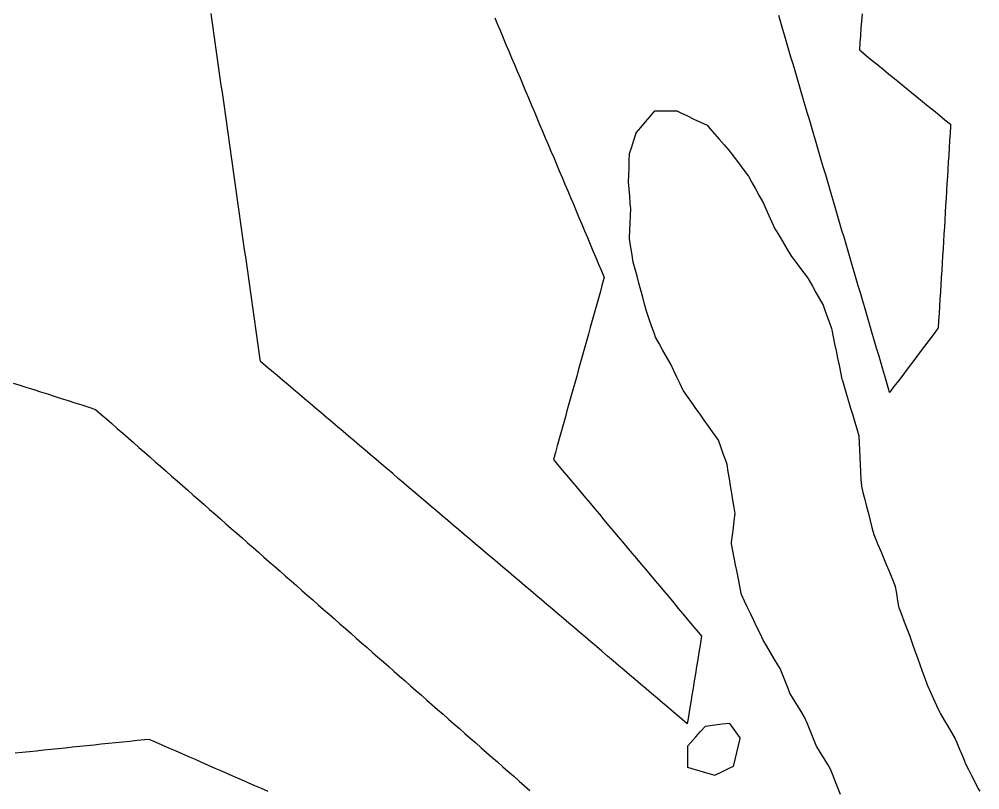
# Model space of a CAD drawing. Header units: millimetres. Extents: x 230 to 3347, y 514 to 5196.
# Drawn here: x 525.6 to 658.5, y 2356.7 to 2463.3 of the extents above; entities that cross this region are included whole.
import ezdxf

# ---------------------------------------------------------------- set-up
doc = ezdxf.new("R2010")
doc.units = ezdxf.units.MM
for name, color, linetype in [('ALL_HOLES', 1, 'Continuous'), ('ALL_ISLANDS', 7, 'Continuous'), ('OUTLINE_ISLAND_01', 7, 'Continuous'), ('OUTLINE_ISLAND_01_HOLE_109', 1, 'Continuous'), ('OUTLINE_ISLAND_01_HOLE_116', 1, 'Continuous')]:
    doc.layers.add(name, color=color, linetype=linetype)

msp = doc.modelspace()

# ---------------------------------------------------------------- linework, layer by layer
at = {"layer": 'ALL_HOLES'}
msp.add_lwpolyline([(639.2336, 2356.0459), (638.959, 2356.751), (638.5961, 2357.6829), (638.2332, 2358.6147), (637.8703, 2359.5465), (637.4873, 2360.1802), (636.9701, 2361.0361), (636.4529, 2361.892), (635.9357, 2362.7478), (635.8076, 2363.0589), (635.4267, 2363.9835), (635.0458, 2364.9082), (634.6649, 2365.8328), (634.2841, 2366.7574), (633.8092, 2367.5306), (633.2859, 2368.3827), (632.7625, 2369.2348), (632.2392, 2370.0869), (631.9922, 2370.707), (631.6222, 2371.636), (631.2522, 2372.5651), (630.8822, 2373.4941), (630.5925, 2373.9798), (630.0803, 2374.8387), (629.5681, 2375.6975), (629.0559, 2376.5564), (628.5437, 2377.4153), (628.1185, 2378.3077), (627.6885, 2379.2105), (627.2584, 2380.1133), (626.8284, 2381.0161), (626.3983, 2381.9189), (625.9682, 2382.8217), (625.5382, 2383.7245), (625.5066, 2383.885), (625.3137, 2384.8662), (625.1208, 2385.8474), (624.9279, 2386.8286), (624.735, 2387.8099), (624.5421, 2388.7911), (624.3491, 2389.7723), (624.1562, 2390.7535), (624.1806, 2390.9562), (624.3001, 2391.949), (624.4195, 2392.9418), (624.539, 2393.9347), (624.6584, 2394.9275), (624.5207, 2395.7813), (624.3614, 2396.7685), (624.2022, 2397.7557), (624.0429, 2398.743), (623.8837, 2399.7302), (623.7244, 2400.7174), (623.5652, 2401.7047), (623.3687, 2402.2535), (623.0317, 2403.195), (622.6946, 2404.1365), (622.3576, 2405.078), (622.1266, 2405.4034), (621.5477, 2406.2189), (620.9688, 2407.0343), (620.39, 2407.8497), (619.8111, 2408.6651), (619.2323, 2409.4806), (618.6534, 2410.296), (618.0746, 2411.1114), (617.4957, 2411.9268), (617.4724, 2411.9754), (617.0404, 2412.8773), (616.6084, 2413.7791), (616.1763, 2414.681), (615.7443, 2415.5828), (615.6045, 2415.8337), (615.1178, 2416.7072), (614.6311, 2417.5808), (614.1443, 2418.4543), (613.6576, 2419.3279), (613.4849, 2419.8111), (613.1483, 2420.7528), (612.8118, 2421.6945), (612.4752, 2422.6361), (612.3929, 2422.941), (612.1324, 2423.9064), (611.8718, 2424.8719), (611.6112, 2425.8373), (611.3506, 2426.8028), (611.0901, 2427.7682), (610.8295, 2428.7337), (610.5689, 2429.6991), (610.5142, 2430.036), (610.3541, 2431.0231), (610.1939, 2432.0102), (610.0337, 2432.9973), (610.0392, 2433.1207), (610.0837, 2434.1197), (610.1282, 2435.1187), (610.1726, 2436.1177), (610.2171, 2437.1167), (610.1554, 2437.8407), (610.0705, 2438.8371), (609.9857, 2439.8335), (609.9008, 2440.8299), (609.9378, 2441.7417), (609.9784, 2442.7409), (610.019, 2443.74), (610.0596, 2444.7392), (610.3478, 2445.6537), (610.6484, 2446.6074), (610.9489, 2447.5612), (610.9756, 2447.5925), (611.6242, 2448.3537), (612.2727, 2449.1149), (612.9213, 2449.8761), (613.5698, 2450.6372), (613.5886, 2450.6593), (614.5886, 2450.6593), (615.5886, 2450.6593), (616.5886, 2450.6593), (617.1664, 2450.3826), (618.0683, 2449.9506), (618.9701, 2449.5185), (619.872, 2449.0865), (620.7739, 2448.6545), (621.1602, 2448.2139), (621.8195, 2447.462), (622.4787, 2446.7101), (623.138, 2445.9582), (623.7973, 2445.2063), (624.0581, 2444.8598), (624.6595, 2444.0609), (625.2609, 2443.2619), (625.8623, 2442.463), (626.4638, 2441.6641), (626.4957, 2441.6075), (626.9868, 2440.7364), (627.478, 2439.8653), (627.9691, 2438.9943), (628.4603, 2438.1232), (628.5254, 2437.9791), (628.9372, 2437.0678), (629.3489, 2436.1565), (629.7607, 2435.2452), (630.1724, 2434.3339), (630.4205, 2433.92), (630.9346, 2433.0622), (631.4487, 2432.2045), (631.9628, 2431.3467), (632.4768, 2430.489), (632.9713, 2429.8341), (633.5739, 2429.0361), (634.1765, 2428.238), (634.7791, 2427.44), (634.8805, 2427.2587), (635.3684, 2426.3858), (635.8563, 2425.5129), (636.3443, 2424.64), (636.8322, 2423.7672), (636.9823, 2423.351), (637.3216, 2422.4103), (637.6609, 2421.4696), (638.0002, 2420.5289), (638.0358, 2420.3573), (638.2388, 2419.3781), (638.4418, 2418.3989), (638.6448, 2417.4198), (638.8478, 2416.4406), (639.0509, 2415.4614), (639.2539, 2414.4822), (639.4569, 2413.5031), (639.508, 2413.3323), (639.7945, 2412.3743), (640.081, 2411.4162), (640.3675, 2410.4581), (640.6541, 2409.5), (640.9406, 2408.542), (641.2271, 2407.5839), (641.5136, 2406.6258), (641.8002, 2405.6678), (641.8474, 2404.6939), (641.8958, 2403.6951), (641.9442, 2402.6963), (641.9926, 2401.6974), (642.041, 2400.6986), (642.0894, 2399.6998), (642.1378, 2398.701), (642.3601, 2397.8413), (642.6105, 2396.8731), (642.8608, 2395.905), (643.1111, 2394.9368), (643.3615, 2393.9687), (643.6118, 2393.0005), (643.8622, 2392.0324), (644.0492, 2391.5842), (644.4344, 2390.6613), (644.8196, 2389.7385), (645.2047, 2388.8156), (645.5899, 2387.8928), (645.9751, 2386.9699), (646.3602, 2386.0471), (646.7454, 2385.1242), (646.8003, 2384.8277), (646.9825, 2383.8444), (647.1646, 2382.8611), (647.3468, 2381.8779), (647.3676, 2381.8228), (647.7212, 2380.8874), (648.0748, 2379.952), (648.4284, 2379.0166), (648.782, 2378.0812), (648.8828, 2377.8003), (649.2206, 2376.8591), (649.5584, 2375.9178), (649.8963, 2374.9766), (650.2341, 2374.0354), (650.5719, 2373.0942), (650.9097, 2372.153), (651.2475, 2371.2118), (651.2913, 2371.1153), (651.7044, 2370.2046), (652.1175, 2369.2939), (652.5306, 2368.3832), (652.9437, 2367.4725), (653.1014, 2367.207), (653.6121, 2366.3472), (654.1228, 2365.4874), (654.6335, 2364.6277), (655.1442, 2363.7679), (655.3222, 2363.3285), (655.6977, 2362.4017), (656.0732, 2361.4749), (656.4487, 2360.548), (656.5297, 2360.3869), (656.9789, 2359.4935), (657.4281, 2358.6001), (657.8773, 2357.7066), (658.3266, 2356.8132), (658.5332, 2356.492)], dxfattribs=at)
msp.add_lwpolyline([(618.1238, 2359.7884), (618.1238, 2360.7884), (618.1238, 2361.7884), (618.1238, 2362.7884), (618.5492, 2363.2673), (619.2133, 2364.015), (619.8774, 2364.7627), (620.5414, 2365.5103), (620.8793, 2365.5542), (621.871, 2365.6829), (622.8626, 2365.8117), (623.8543, 2365.9404), (624.1518, 2365.5241), (624.7333, 2364.7106), (625.3148, 2363.897), (625.2965, 2363.8201), (625.0654, 2362.8472), (624.8342, 2361.8743), (624.6031, 2360.9014), (624.3719, 2359.9285), (623.6023, 2359.5538), (622.7032, 2359.116), (621.8041, 2358.6783), (621.725, 2358.7021), (620.7676, 2358.9909), (619.8102, 2359.2797), (618.8528, 2359.5685)], close=True, dxfattribs=at)
at = {"layer": 'ALL_ISLANDS'}
for points in [[(591.392, 2463.5219), (591.7804, 2462.6005), (592.1689, 2461.679), (592.5574, 2460.7575), (592.9458, 2459.8361), (593.3343, 2458.9146), (593.7228, 2457.9932), (594.1113, 2457.0717), (594.4997, 2456.1502), (594.8882, 2455.2288), (595.2767, 2454.3073), (595.6651, 2453.3859), (596.0536, 2452.4644), (596.4421, 2451.5429), (596.8305, 2450.6215), (597.219, 2449.7), (597.6075, 2448.7785), (597.9959, 2447.8571), (598.3844, 2446.9356), (598.7729, 2446.0142), (599.1614, 2445.0927), (599.5498, 2444.1712), (599.9383, 2443.2498), (600.3268, 2442.3283), (600.7152, 2441.4069), (601.1037, 2440.4854), (601.4922, 2439.5639), (601.8806, 2438.6425), (602.2691, 2437.721), (602.6576, 2436.7995), (603.046, 2435.8781), (603.4345, 2434.9566), (603.823, 2434.0352), (604.2115, 2433.1137), (604.5999, 2432.1922), (604.9884, 2431.2708), (605.3769, 2430.3493), (605.7653, 2429.4279), (606.1538, 2428.5064), (606.5423, 2427.5849), (606.5002, 2427.4342), (606.2313, 2426.471), (605.9624, 2425.5078), (605.6935, 2424.5446), (605.4246, 2423.5815), (605.1558, 2422.6183), (604.8869, 2421.6551), (604.618, 2420.6919), (604.3491, 2419.7288), (604.0802, 2418.7656), (603.8114, 2417.8024), (603.5425, 2416.8393), (603.2736, 2415.8761), (603.0047, 2414.9129), (602.7358, 2413.9497), (602.4669, 2412.9866), (602.1981, 2412.0234), (601.9292, 2411.0602), (601.6603, 2410.097), (601.3914, 2409.1339), (601.1225, 2408.1707), (600.8536, 2407.2075), (600.5848, 2406.2443), (600.3159, 2405.2812), (600.047, 2404.318), (599.7781, 2403.3548), (599.5092, 2402.3917), (600.0807, 2401.7111), (600.7238, 2400.9454), (601.3669, 2400.1796), (602.01, 2399.4138), (602.6531, 2398.648), (603.2961, 2397.8822), (603.9392, 2397.1164), (604.5823, 2396.3506), (605.2254, 2395.5848), (605.8685, 2394.819), (606.5116, 2394.0532), (607.1547, 2393.2874), (607.7978, 2392.5216), (608.4408, 2391.7558), (609.0839, 2390.99), (609.727, 2390.2243), (610.3701, 2389.4585), (611.0132, 2388.6927), (611.6563, 2387.9269), (612.2994, 2387.1611), (612.9425, 2386.3953), (613.5855, 2385.6295), (614.2286, 2384.8637), (614.8717, 2384.0979), (615.5148, 2383.3321), (616.1579, 2382.5663), (616.801, 2381.8005), (617.4441, 2381.0347), (618.0872, 2380.2689), (618.7302, 2379.5032), (619.3733, 2378.7374), (620.0164, 2377.9716), (619.9703, 2377.6889), (619.8095, 2376.702), (619.6486, 2375.715), (619.4877, 2374.728), (619.3268, 2373.741), (619.1659, 2372.7541), (619.005, 2371.7671), (618.8441, 2370.7801), (618.6832, 2369.7932), (618.5223, 2368.8062), (618.3614, 2367.8192), (618.2005, 2366.8322), (618.0396, 2365.8453), (617.6742, 2366.1553), (616.9117, 2366.8023), (616.1492, 2367.4493), (615.3867, 2368.0963), (614.6242, 2368.7432), (613.8617, 2369.3902), (613.0992, 2370.0372), (612.3367, 2370.6842), (611.5742, 2371.3311), (610.8116, 2371.9781), (610.0491, 2372.6251), (609.2866, 2373.2721), (608.5241, 2373.9191), (607.7616, 2374.566), (606.9991, 2375.213), (606.2366, 2375.86), (605.4741, 2376.507), (604.7116, 2377.154), (603.9491, 2377.8009), (603.1866, 2378.4479), (602.4241, 2379.0949), (601.6616, 2379.7419), (600.899, 2380.3889), (600.1365, 2381.0358), (599.374, 2381.6828), (598.6115, 2382.3298), (597.849, 2382.9768), (597.0865, 2383.6238), (596.324, 2384.2707), (595.5615, 2384.9177), (594.799, 2385.5647), (594.0365, 2386.2117), (593.274, 2386.8587), (592.5115, 2387.5056), (591.749, 2388.1526), (590.9865, 2388.7996), (590.2239, 2389.4466), (589.4614, 2390.0936), (588.6989, 2390.7405), (587.9364, 2391.3875), (587.1739, 2392.0345), (586.4114, 2392.6815), (585.6489, 2393.3285), (584.8864, 2393.9754), (584.1239, 2394.6224), (583.3614, 2395.2694), (582.5989, 2395.9164), (581.8364, 2396.5634), (581.0739, 2397.2103), (580.3114, 2397.8573), (579.5488, 2398.5043), (578.7863, 2399.1513), (578.0238, 2399.7983), (577.2613, 2400.4452), (576.4988, 2401.0922), (575.7363, 2401.7392), (574.9738, 2402.3862), (574.2113, 2403.0332), (573.4488, 2403.6801), (572.6863, 2404.3271), (571.9238, 2404.9741), (571.1613, 2405.6211), (570.3988, 2406.2681), (569.6363, 2406.915), (568.8737, 2407.562), (568.1112, 2408.209), (567.3487, 2408.856), (566.5862, 2409.503), (565.8237, 2410.1499), (565.0612, 2410.7969), (564.2987, 2411.4439), (563.5362, 2412.0909), (562.7737, 2412.7379), (562.0112, 2413.3848), (561.2487, 2414.0318), (560.4862, 2414.6788), (559.7237, 2415.3258), (558.9612, 2415.9727), (558.8757, 2416.5757), (558.7353, 2417.5658), (558.595, 2418.5559), (558.4546, 2419.546), (558.3143, 2420.5361), (558.1739, 2421.5262), (558.0335, 2422.5163), (557.8932, 2423.5064), (557.7528, 2424.4965), (557.6125, 2425.4866), (557.4721, 2426.4767), (557.3318, 2427.4668), (557.1914, 2428.4569), (557.0511, 2429.447), (556.9107, 2430.4371), (556.7703, 2431.4272), (556.63, 2432.4173), (556.4896, 2433.4074), (556.3493, 2434.3975), (556.2089, 2435.3876), (556.0686, 2436.3777), (555.9282, 2437.3678), (555.7879, 2438.3579), (555.6475, 2439.348), (555.5071, 2440.3381), (555.3668, 2441.3282), (555.2264, 2442.3183), (555.0861, 2443.3084), (554.9457, 2444.2985), (554.8054, 2445.2886), (554.665, 2446.2787), (554.5247, 2447.2688), (554.3843, 2448.2589), (554.2439, 2449.249), (554.1036, 2450.2391), (553.9632, 2451.2292), (553.8229, 2452.2193), (553.6825, 2453.2094), (553.5422, 2454.1995), (553.4018, 2455.1896), (553.2615, 2456.1797), (553.1211, 2457.1698), (552.9807, 2458.1599), (552.8404, 2459.15), (552.7, 2460.1401), (552.5597, 2461.1302), (552.4193, 2462.1203), (552.279, 2463.1104), (552.1386, 2464.1005)], [(642.2309, 2464.0727), (642.1566, 2463.0755), (642.0824, 2462.0783), (642.0081, 2461.081), (641.9338, 2460.0838), (641.8595, 2459.0866), (642.0899, 2458.8987), (642.8649, 2458.2667), (643.6398, 2457.6347), (644.4148, 2457.0027), (645.1898, 2456.3707), (645.9647, 2455.7387), (646.7397, 2455.1067), (647.5147, 2454.4747), (648.2897, 2453.8427), (649.0646, 2453.2107), (649.8396, 2452.5787), (650.6146, 2451.9467), (651.3895, 2451.3147), (652.1645, 2450.6827), (652.9395, 2450.0507), (653.7144, 2449.4187), (654.4894, 2448.7867), (654.4747, 2448.5451), (654.4141, 2447.547), (654.3534, 2446.5488), (654.2928, 2445.5507), (654.2321, 2444.5525), (654.1715, 2443.5543), (654.1108, 2442.5562), (654.0502, 2441.558), (653.9895, 2440.5599), (653.9289, 2439.5617), (653.8682, 2438.5635), (653.8076, 2437.5654), (653.7469, 2436.5672), (653.6863, 2435.5691), (653.6256, 2434.5709), (653.565, 2433.5727), (653.5043, 2432.5746), (653.4437, 2431.5764), (653.383, 2430.5783), (653.3224, 2429.5801), (653.2617, 2428.5819), (653.2011, 2427.5838), (653.1404, 2426.5856), (653.0798, 2425.5875), (653.0191, 2424.5893), (652.9585, 2423.5912), (652.8979, 2422.593), (652.8372, 2421.5948), (652.7766, 2420.5967), (652.6832, 2420.4731), (652.0806, 2419.6751), (651.478, 2418.877), (650.8753, 2418.079), (650.2727, 2417.281), (649.6701, 2416.483), (649.0675, 2415.6849), (648.4648, 2414.8869), (647.8622, 2414.0889), (647.2596, 2413.2909), (646.657, 2412.4928), (646.0543, 2411.6948), (645.9518, 2412.0433), (645.6694, 2413.0026), (645.3871, 2413.9619), (645.1047, 2414.9212), (644.8223, 2415.8805), (644.54, 2416.8398), (644.2576, 2417.7991), (643.9753, 2418.7585), (643.6929, 2419.7178), (643.4105, 2420.6771), (643.1282, 2421.6364), (642.8458, 2422.5957), (642.5635, 2423.555), (642.2811, 2424.5143), (641.9988, 2425.4736), (641.7164, 2426.4329), (641.434, 2427.3922), (641.1517, 2428.3515), (640.8693, 2429.3109), (640.587, 2430.2702), (640.3046, 2431.2295), (640.0222, 2432.1888), (639.7399, 2433.1481), (639.4575, 2434.1074), (639.1752, 2435.0667), (638.8928, 2436.026), (638.6105, 2436.9853), (638.3281, 2437.9446), (638.0457, 2438.9039), (637.7634, 2439.8632), (637.481, 2440.8226), (637.1987, 2441.7819), (636.9163, 2442.7412), (636.6339, 2443.7005), (636.3516, 2444.6598), (636.0692, 2445.6191), (635.7869, 2446.5784), (635.5045, 2447.5377), (635.2222, 2448.497), (634.9398, 2449.4563), (634.6574, 2450.4156), (634.3751, 2451.375), (634.0927, 2452.3343), (633.8104, 2453.2936), (633.528, 2454.2529), (633.2456, 2455.2122), (632.9633, 2456.1715), (632.6809, 2457.1308), (632.3986, 2458.0901), (632.1162, 2459.0494), (631.8338, 2460.0087), (631.5515, 2460.968), (631.2691, 2461.9274), (630.9868, 2462.8867), (630.7044, 2463.846)], [(524.7083, 2412.9897), (525.661, 2412.6859), (526.6137, 2412.382), (527.5665, 2412.0782), (528.5192, 2411.7743), (529.4719, 2411.4705), (530.4246, 2411.1666), (531.3773, 2410.8628), (532.3301, 2410.5589), (533.2828, 2410.2551), (534.2355, 2409.9512), (535.1882, 2409.6474), (536.1409, 2409.3435), (536.8814, 2408.6939), (537.6331, 2408.0344), (538.3848, 2407.3749), (539.1365, 2406.7154), (539.8882, 2406.0559), (540.6399, 2405.3964), (541.3916, 2404.7369), (542.1433, 2404.0774), (542.895, 2403.4179), (543.6468, 2402.7584), (544.3985, 2402.0989), (545.1502, 2401.4394), (545.9019, 2400.7799), (546.6536, 2400.1204), (547.4053, 2399.461), (548.157, 2398.8015), (548.9087, 2398.142), (549.6604, 2397.4825), (550.4121, 2396.823), (551.1638, 2396.1635), (551.9155, 2395.504), (552.6672, 2394.8445), (553.4189, 2394.185), (554.1706, 2393.5255), (554.9224, 2392.866), (555.6741, 2392.2065), (556.4258, 2391.547), (557.1775, 2390.8875), (557.9292, 2390.228), (558.6809, 2389.5685), (559.4326, 2388.909), (560.1843, 2388.2495), (560.936, 2387.59), (561.6877, 2386.9305), (562.4394, 2386.271), (563.1911, 2385.6115), (563.9428, 2384.952), (564.6945, 2384.2925), (565.4462, 2383.633), (566.198, 2382.9735), (566.9497, 2382.314), (567.7014, 2381.6545), (568.4531, 2380.995), (569.2048, 2380.3355), (569.9565, 2379.676), (570.7082, 2379.0165), (571.4599, 2378.357), (572.2116, 2377.6975), (572.9633, 2377.038), (573.715, 2376.3785), (574.4667, 2375.719), (575.2184, 2375.0595), (575.9701, 2374.4), (576.7219, 2373.7406), (577.4736, 2373.0811), (578.2253, 2372.4216), (578.977, 2371.7621), (579.7287, 2371.1026), (580.4804, 2370.4431), (581.2321, 2369.7836), (581.9838, 2369.1241), (582.7355, 2368.4646), (583.4872, 2367.8051), (584.2389, 2367.1456), (584.9906, 2366.4861), (585.7423, 2365.8266), (586.494, 2365.1671), (587.2457, 2364.5076), (587.9975, 2363.8481), (588.7492, 2363.1886), (589.5009, 2362.5291), (590.2526, 2361.8696), (591.0043, 2361.2101), (591.756, 2360.5506), (592.5077, 2359.8911), (593.2594, 2359.2316), (594.0111, 2358.5721), (594.7628, 2357.9126), (595.5145, 2357.2531), (596.2662, 2356.5936)], [(560.0191, 2356.4563), (559.1031, 2356.8576), (558.1871, 2357.2588), (557.2711, 2357.66), (556.3552, 2358.0613), (555.4392, 2358.4625), (554.5232, 2358.8638), (553.6073, 2359.265), (552.6913, 2359.6663), (551.7753, 2360.0675), (550.8593, 2360.4687), (549.9434, 2360.87), (549.0274, 2361.2712), (548.1114, 2361.6725), (547.1955, 2362.0737), (546.2795, 2362.4749), (545.3635, 2362.8762), (544.4475, 2363.2774), (543.5316, 2363.6787), (542.8862, 2363.6118), (541.8915, 2363.5088), (540.8969, 2363.4057), (539.9022, 2363.3027), (538.9075, 2363.1996), (537.9128, 2363.0966), (536.9182, 2362.9935), (535.9235, 2362.8905), (534.9288, 2362.7875), (533.9341, 2362.6844), (532.9394, 2362.5814), (531.9448, 2362.4783), (530.9501, 2362.3753), (529.9554, 2362.2722), (528.9607, 2362.1692), (527.9661, 2362.0661), (526.9714, 2361.9631), (525.9767, 2361.8601), (524.982, 2361.757)]]:
    msp.add_lwpolyline(points, dxfattribs=at)
at = {"layer": 'OUTLINE_ISLAND_01'}
for points in [[(591.392, 2463.5219), (591.7804, 2462.6005), (592.1689, 2461.679), (592.5574, 2460.7575), (592.9458, 2459.8361), (593.3343, 2458.9146), (593.7228, 2457.9932), (594.1113, 2457.0717), (594.4997, 2456.1502), (594.8882, 2455.2288), (595.2767, 2454.3073), (595.6651, 2453.3859), (596.0536, 2452.4644), (596.4421, 2451.5429), (596.8305, 2450.6215), (597.219, 2449.7), (597.6075, 2448.7785), (597.9959, 2447.8571), (598.3844, 2446.9356), (598.7729, 2446.0142), (599.1614, 2445.0927), (599.5498, 2444.1712), (599.9383, 2443.2498), (600.3268, 2442.3283), (600.7152, 2441.4069), (601.1037, 2440.4854), (601.4922, 2439.5639), (601.8806, 2438.6425), (602.2691, 2437.721), (602.6576, 2436.7995), (603.046, 2435.8781), (603.4345, 2434.9566), (603.823, 2434.0352), (604.2115, 2433.1137), (604.5999, 2432.1922), (604.9884, 2431.2708), (605.3769, 2430.3493), (605.7653, 2429.4279), (606.1538, 2428.5064), (606.5423, 2427.5849), (606.5002, 2427.4342), (606.2313, 2426.471), (605.9624, 2425.5078), (605.6935, 2424.5446), (605.4246, 2423.5815), (605.1558, 2422.6183), (604.8869, 2421.6551), (604.618, 2420.6919), (604.3491, 2419.7288), (604.0802, 2418.7656), (603.8114, 2417.8024), (603.5425, 2416.8393), (603.2736, 2415.8761), (603.0047, 2414.9129), (602.7358, 2413.9497), (602.4669, 2412.9866), (602.1981, 2412.0234), (601.9292, 2411.0602), (601.6603, 2410.097), (601.3914, 2409.1339), (601.1225, 2408.1707), (600.8536, 2407.2075), (600.5848, 2406.2443), (600.3159, 2405.2812), (600.047, 2404.318), (599.7781, 2403.3548), (599.5092, 2402.3917), (600.0807, 2401.7111), (600.7238, 2400.9454), (601.3669, 2400.1796), (602.01, 2399.4138), (602.6531, 2398.648), (603.2961, 2397.8822), (603.9392, 2397.1164), (604.5823, 2396.3506), (605.2254, 2395.5848), (605.8685, 2394.819), (606.5116, 2394.0532), (607.1547, 2393.2874), (607.7978, 2392.5216), (608.4408, 2391.7558), (609.0839, 2390.99), (609.727, 2390.2243), (610.3701, 2389.4585), (611.0132, 2388.6927), (611.6563, 2387.9269), (612.2994, 2387.1611), (612.9425, 2386.3953), (613.5855, 2385.6295), (614.2286, 2384.8637), (614.8717, 2384.0979), (615.5148, 2383.3321), (616.1579, 2382.5663), (616.801, 2381.8005), (617.4441, 2381.0347), (618.0872, 2380.2689), (618.7302, 2379.5032), (619.3733, 2378.7374), (620.0164, 2377.9716), (619.9703, 2377.6889), (619.8095, 2376.702), (619.6486, 2375.715), (619.4877, 2374.728), (619.3268, 2373.741), (619.1659, 2372.7541), (619.005, 2371.7671), (618.8441, 2370.7801), (618.6832, 2369.7932), (618.5223, 2368.8062), (618.3614, 2367.8192), (618.2005, 2366.8322), (618.0396, 2365.8453), (617.6742, 2366.1553), (616.9117, 2366.8023), (616.1492, 2367.4493), (615.3867, 2368.0963), (614.6242, 2368.7432), (613.8617, 2369.3902), (613.0992, 2370.0372), (612.3367, 2370.6842), (611.5742, 2371.3311), (610.8116, 2371.9781), (610.0491, 2372.6251), (609.2866, 2373.2721), (608.5241, 2373.9191), (607.7616, 2374.566), (606.9991, 2375.213), (606.2366, 2375.86), (605.4741, 2376.507), (604.7116, 2377.154), (603.9491, 2377.8009), (603.1866, 2378.4479), (602.4241, 2379.0949), (601.6616, 2379.7419), (600.899, 2380.3889), (600.1365, 2381.0358), (599.374, 2381.6828), (598.6115, 2382.3298), (597.849, 2382.9768), (597.0865, 2383.6238), (596.324, 2384.2707), (595.5615, 2384.9177), (594.799, 2385.5647), (594.0365, 2386.2117), (593.274, 2386.8587), (592.5115, 2387.5056), (591.749, 2388.1526), (590.9865, 2388.7996), (590.2239, 2389.4466), (589.4614, 2390.0936), (588.6989, 2390.7405), (587.9364, 2391.3875), (587.1739, 2392.0345), (586.4114, 2392.6815), (585.6489, 2393.3285), (584.8864, 2393.9754), (584.1239, 2394.6224), (583.3614, 2395.2694), (582.5989, 2395.9164), (581.8364, 2396.5634), (581.0739, 2397.2103), (580.3114, 2397.8573), (579.5488, 2398.5043), (578.7863, 2399.1513), (578.0238, 2399.7983), (577.2613, 2400.4452), (576.4988, 2401.0922), (575.7363, 2401.7392), (574.9738, 2402.3862), (574.2113, 2403.0332), (573.4488, 2403.6801), (572.6863, 2404.3271), (571.9238, 2404.9741), (571.1613, 2405.6211), (570.3988, 2406.2681), (569.6363, 2406.915), (568.8737, 2407.562), (568.1112, 2408.209), (567.3487, 2408.856), (566.5862, 2409.503), (565.8237, 2410.1499), (565.0612, 2410.7969), (564.2987, 2411.4439), (563.5362, 2412.0909), (562.7737, 2412.7379), (562.0112, 2413.3848), (561.2487, 2414.0318), (560.4862, 2414.6788), (559.7237, 2415.3258), (558.9612, 2415.9727), (558.8757, 2416.5757), (558.7353, 2417.5658), (558.595, 2418.5559), (558.4546, 2419.546), (558.3143, 2420.5361), (558.1739, 2421.5262), (558.0335, 2422.5163), (557.8932, 2423.5064), (557.7528, 2424.4965), (557.6125, 2425.4866), (557.4721, 2426.4767), (557.3318, 2427.4668), (557.1914, 2428.4569), (557.0511, 2429.447), (556.9107, 2430.4371), (556.7703, 2431.4272), (556.63, 2432.4173), (556.4896, 2433.4074), (556.3493, 2434.3975), (556.2089, 2435.3876), (556.0686, 2436.3777), (555.9282, 2437.3678), (555.7879, 2438.3579), (555.6475, 2439.348), (555.5071, 2440.3381), (555.3668, 2441.3282), (555.2264, 2442.3183), (555.0861, 2443.3084), (554.9457, 2444.2985), (554.8054, 2445.2886), (554.665, 2446.2787), (554.5247, 2447.2688), (554.3843, 2448.2589), (554.2439, 2449.249), (554.1036, 2450.2391), (553.9632, 2451.2292), (553.8229, 2452.2193), (553.6825, 2453.2094), (553.5422, 2454.1995), (553.4018, 2455.1896), (553.2615, 2456.1797), (553.1211, 2457.1698), (552.9807, 2458.1599), (552.8404, 2459.15), (552.7, 2460.1401), (552.5597, 2461.1302), (552.4193, 2462.1203), (552.279, 2463.1104), (552.1386, 2464.1005)], [(642.2309, 2464.0727), (642.1566, 2463.0755), (642.0824, 2462.0783), (642.0081, 2461.081), (641.9338, 2460.0838), (641.8595, 2459.0866), (642.0899, 2458.8987), (642.8649, 2458.2667), (643.6398, 2457.6347), (644.4148, 2457.0027), (645.1898, 2456.3707), (645.9647, 2455.7387), (646.7397, 2455.1067), (647.5147, 2454.4747), (648.2897, 2453.8427), (649.0646, 2453.2107), (649.8396, 2452.5787), (650.6146, 2451.9467), (651.3895, 2451.3147), (652.1645, 2450.6827), (652.9395, 2450.0507), (653.7144, 2449.4187), (654.4894, 2448.7867), (654.4747, 2448.5451), (654.4141, 2447.547), (654.3534, 2446.5488), (654.2928, 2445.5507), (654.2321, 2444.5525), (654.1715, 2443.5543), (654.1108, 2442.5562), (654.0502, 2441.558), (653.9895, 2440.5599), (653.9289, 2439.5617), (653.8682, 2438.5635), (653.8076, 2437.5654), (653.7469, 2436.5672), (653.6863, 2435.5691), (653.6256, 2434.5709), (653.565, 2433.5727), (653.5043, 2432.5746), (653.4437, 2431.5764), (653.383, 2430.5783), (653.3224, 2429.5801), (653.2617, 2428.5819), (653.2011, 2427.5838), (653.1404, 2426.5856), (653.0798, 2425.5875), (653.0191, 2424.5893), (652.9585, 2423.5912), (652.8979, 2422.593), (652.8372, 2421.5948), (652.7766, 2420.5967), (652.6832, 2420.4731), (652.0806, 2419.6751), (651.478, 2418.877), (650.8753, 2418.079), (650.2727, 2417.281), (649.6701, 2416.483), (649.0675, 2415.6849), (648.4648, 2414.8869), (647.8622, 2414.0889), (647.2596, 2413.2909), (646.657, 2412.4928), (646.0543, 2411.6948), (645.9518, 2412.0433), (645.6694, 2413.0026), (645.3871, 2413.9619), (645.1047, 2414.9212), (644.8223, 2415.8805), (644.54, 2416.8398), (644.2576, 2417.7991), (643.9753, 2418.7585), (643.6929, 2419.7178), (643.4105, 2420.6771), (643.1282, 2421.6364), (642.8458, 2422.5957), (642.5635, 2423.555), (642.2811, 2424.5143), (641.9988, 2425.4736), (641.7164, 2426.4329), (641.434, 2427.3922), (641.1517, 2428.3515), (640.8693, 2429.3109), (640.587, 2430.2702), (640.3046, 2431.2295), (640.0222, 2432.1888), (639.7399, 2433.1481), (639.4575, 2434.1074), (639.1752, 2435.0667), (638.8928, 2436.026), (638.6105, 2436.9853), (638.3281, 2437.9446), (638.0457, 2438.9039), (637.7634, 2439.8632), (637.481, 2440.8226), (637.1987, 2441.7819), (636.9163, 2442.7412), (636.6339, 2443.7005), (636.3516, 2444.6598), (636.0692, 2445.6191), (635.7869, 2446.5784), (635.5045, 2447.5377), (635.2222, 2448.497), (634.9398, 2449.4563), (634.6574, 2450.4156), (634.3751, 2451.375), (634.0927, 2452.3343), (633.8104, 2453.2936), (633.528, 2454.2529), (633.2456, 2455.2122), (632.9633, 2456.1715), (632.6809, 2457.1308), (632.3986, 2458.0901), (632.1162, 2459.0494), (631.8338, 2460.0087), (631.5515, 2460.968), (631.2691, 2461.9274), (630.9868, 2462.8867), (630.7044, 2463.846)], [(524.7083, 2412.9897), (525.661, 2412.6859), (526.6137, 2412.382), (527.5665, 2412.0782), (528.5192, 2411.7743), (529.4719, 2411.4705), (530.4246, 2411.1666), (531.3773, 2410.8628), (532.3301, 2410.5589), (533.2828, 2410.2551), (534.2355, 2409.9512), (535.1882, 2409.6474), (536.1409, 2409.3435), (536.8814, 2408.6939), (537.6331, 2408.0344), (538.3848, 2407.3749), (539.1365, 2406.7154), (539.8882, 2406.0559), (540.6399, 2405.3964), (541.3916, 2404.7369), (542.1433, 2404.0774), (542.895, 2403.4179), (543.6468, 2402.7584), (544.3985, 2402.0989), (545.1502, 2401.4394), (545.9019, 2400.7799), (546.6536, 2400.1204), (547.4053, 2399.461), (548.157, 2398.8015), (548.9087, 2398.142), (549.6604, 2397.4825), (550.4121, 2396.823), (551.1638, 2396.1635), (551.9155, 2395.504), (552.6672, 2394.8445), (553.4189, 2394.185), (554.1706, 2393.5255), (554.9224, 2392.866), (555.6741, 2392.2065), (556.4258, 2391.547), (557.1775, 2390.8875), (557.9292, 2390.228), (558.6809, 2389.5685), (559.4326, 2388.909), (560.1843, 2388.2495), (560.936, 2387.59), (561.6877, 2386.9305), (562.4394, 2386.271), (563.1911, 2385.6115), (563.9428, 2384.952), (564.6945, 2384.2925), (565.4462, 2383.633), (566.198, 2382.9735), (566.9497, 2382.314), (567.7014, 2381.6545), (568.4531, 2380.995), (569.2048, 2380.3355), (569.9565, 2379.676), (570.7082, 2379.0165), (571.4599, 2378.357), (572.2116, 2377.6975), (572.9633, 2377.038), (573.715, 2376.3785), (574.4667, 2375.719), (575.2184, 2375.0595), (575.9701, 2374.4), (576.7219, 2373.7406), (577.4736, 2373.0811), (578.2253, 2372.4216), (578.977, 2371.7621), (579.7287, 2371.1026), (580.4804, 2370.4431), (581.2321, 2369.7836), (581.9838, 2369.1241), (582.7355, 2368.4646), (583.4872, 2367.8051), (584.2389, 2367.1456), (584.9906, 2366.4861), (585.7423, 2365.8266), (586.494, 2365.1671), (587.2457, 2364.5076), (587.9975, 2363.8481), (588.7492, 2363.1886), (589.5009, 2362.5291), (590.2526, 2361.8696), (591.0043, 2361.2101), (591.756, 2360.5506), (592.5077, 2359.8911), (593.2594, 2359.2316), (594.0111, 2358.5721), (594.7628, 2357.9126), (595.5145, 2357.2531), (596.2662, 2356.5936)], [(560.0191, 2356.4563), (559.1031, 2356.8576), (558.1871, 2357.2588), (557.2711, 2357.66), (556.3552, 2358.0613), (555.4392, 2358.4625), (554.5232, 2358.8638), (553.6073, 2359.265), (552.6913, 2359.6663), (551.7753, 2360.0675), (550.8593, 2360.4687), (549.9434, 2360.87), (549.0274, 2361.2712), (548.1114, 2361.6725), (547.1955, 2362.0737), (546.2795, 2362.4749), (545.3635, 2362.8762), (544.4475, 2363.2774), (543.5316, 2363.6787), (542.8862, 2363.6118), (541.8915, 2363.5088), (540.8969, 2363.4057), (539.9022, 2363.3027), (538.9075, 2363.1996), (537.9128, 2363.0966), (536.9182, 2362.9935), (535.9235, 2362.8905), (534.9288, 2362.7875), (533.9341, 2362.6844), (532.9394, 2362.5814), (531.9448, 2362.4783), (530.9501, 2362.3753), (529.9554, 2362.2722), (528.9607, 2362.1692), (527.9661, 2362.0661), (526.9714, 2361.9631), (525.9767, 2361.8601), (524.982, 2361.757)]]:
    msp.add_lwpolyline(points, dxfattribs=at)
at = {"layer": 'OUTLINE_ISLAND_01_HOLE_109'}
msp.add_lwpolyline([(618.1238, 2359.7884), (618.1238, 2360.7884), (618.1238, 2361.7884), (618.1238, 2362.7884), (618.5492, 2363.2673), (619.2133, 2364.015), (619.8774, 2364.7627), (620.5414, 2365.5103), (620.8793, 2365.5542), (621.871, 2365.6829), (622.8626, 2365.8117), (623.8543, 2365.9404), (624.1518, 2365.5241), (624.7333, 2364.7106), (625.3148, 2363.897), (625.2965, 2363.8201), (625.0654, 2362.8472), (624.8342, 2361.8743), (624.6031, 2360.9014), (624.3719, 2359.9285), (623.6023, 2359.5538), (622.7032, 2359.116), (621.8041, 2358.6783), (621.725, 2358.7021), (620.7676, 2358.9909), (619.8102, 2359.2797), (618.8528, 2359.5685)], close=True, dxfattribs=at)
at = {"layer": 'OUTLINE_ISLAND_01_HOLE_116'}
msp.add_lwpolyline([(639.2336, 2356.0459), (638.959, 2356.751), (638.5961, 2357.6829), (638.2332, 2358.6147), (637.8703, 2359.5465), (637.4873, 2360.1802), (636.9701, 2361.0361), (636.4529, 2361.892), (635.9357, 2362.7478), (635.8076, 2363.0589), (635.4267, 2363.9835), (635.0458, 2364.9082), (634.6649, 2365.8328), (634.2841, 2366.7574), (633.8092, 2367.5306), (633.2859, 2368.3827), (632.7625, 2369.2348), (632.2392, 2370.0869), (631.9922, 2370.707), (631.6222, 2371.636), (631.2522, 2372.5651), (630.8822, 2373.4941), (630.5925, 2373.9798), (630.0803, 2374.8387), (629.5681, 2375.6975), (629.0559, 2376.5564), (628.5437, 2377.4153), (628.1185, 2378.3077), (627.6885, 2379.2105), (627.2584, 2380.1133), (626.8284, 2381.0161), (626.3983, 2381.9189), (625.9682, 2382.8217), (625.5382, 2383.7245), (625.5066, 2383.885), (625.3137, 2384.8662), (625.1208, 2385.8474), (624.9279, 2386.8286), (624.735, 2387.8099), (624.5421, 2388.7911), (624.3491, 2389.7723), (624.1562, 2390.7535), (624.1806, 2390.9562), (624.3001, 2391.949), (624.4195, 2392.9418), (624.539, 2393.9347), (624.6584, 2394.9275), (624.5207, 2395.7813), (624.3614, 2396.7685), (624.2022, 2397.7557), (624.0429, 2398.743), (623.8837, 2399.7302), (623.7244, 2400.7174), (623.5652, 2401.7047), (623.3687, 2402.2535), (623.0317, 2403.195), (622.6946, 2404.1365), (622.3576, 2405.078), (622.1266, 2405.4034), (621.5477, 2406.2189), (620.9688, 2407.0343), (620.39, 2407.8497), (619.8111, 2408.6651), (619.2323, 2409.4806), (618.6534, 2410.296), (618.0746, 2411.1114), (617.4957, 2411.9268), (617.4724, 2411.9754), (617.0404, 2412.8773), (616.6084, 2413.7791), (616.1763, 2414.681), (615.7443, 2415.5828), (615.6045, 2415.8337), (615.1178, 2416.7072), (614.6311, 2417.5808), (614.1443, 2418.4543), (613.6576, 2419.3279), (613.4849, 2419.8111), (613.1483, 2420.7528), (612.8118, 2421.6945), (612.4752, 2422.6361), (612.3929, 2422.941), (612.1324, 2423.9064), (611.8718, 2424.8719), (611.6112, 2425.8373), (611.3506, 2426.8028), (611.0901, 2427.7682), (610.8295, 2428.7337), (610.5689, 2429.6991), (610.5142, 2430.036), (610.3541, 2431.0231), (610.1939, 2432.0102), (610.0337, 2432.9973), (610.0392, 2433.1207), (610.0837, 2434.1197), (610.1282, 2435.1187), (610.1726, 2436.1177), (610.2171, 2437.1167), (610.1554, 2437.8407), (610.0705, 2438.8371), (609.9857, 2439.8335), (609.9008, 2440.8299), (609.9378, 2441.7417), (609.9784, 2442.7409), (610.019, 2443.74), (610.0596, 2444.7392), (610.3478, 2445.6537), (610.6484, 2446.6074), (610.9489, 2447.5612), (610.9756, 2447.5925), (611.6242, 2448.3537), (612.2727, 2449.1149), (612.9213, 2449.8761), (613.5698, 2450.6372), (613.5886, 2450.6593), (614.5886, 2450.6593), (615.5886, 2450.6593), (616.5886, 2450.6593), (617.1664, 2450.3826), (618.0683, 2449.9506), (618.9701, 2449.5185), (619.872, 2449.0865), (620.7739, 2448.6545), (621.1602, 2448.2139), (621.8195, 2447.462), (622.4787, 2446.7101), (623.138, 2445.9582), (623.7973, 2445.2063), (624.0581, 2444.8598), (624.6595, 2444.0609), (625.2609, 2443.2619), (625.8623, 2442.463), (626.4638, 2441.6641), (626.4957, 2441.6075), (626.9868, 2440.7364), (627.478, 2439.8653), (627.9691, 2438.9943), (628.4603, 2438.1232), (628.5254, 2437.9791), (628.9372, 2437.0678), (629.3489, 2436.1565), (629.7607, 2435.2452), (630.1724, 2434.3339), (630.4205, 2433.92), (630.9346, 2433.0622), (631.4487, 2432.2045), (631.9628, 2431.3467), (632.4768, 2430.489), (632.9713, 2429.8341), (633.5739, 2429.0361), (634.1765, 2428.238), (634.7791, 2427.44), (634.8805, 2427.2587), (635.3684, 2426.3858), (635.8563, 2425.5129), (636.3443, 2424.64), (636.8322, 2423.7672), (636.9823, 2423.351), (637.3216, 2422.4103), (637.6609, 2421.4696), (638.0002, 2420.5289), (638.0358, 2420.3573), (638.2388, 2419.3781), (638.4418, 2418.3989), (638.6448, 2417.4198), (638.8478, 2416.4406), (639.0509, 2415.4614), (639.2539, 2414.4822), (639.4569, 2413.5031), (639.508, 2413.3323), (639.7945, 2412.3743), (640.081, 2411.4162), (640.3675, 2410.4581), (640.6541, 2409.5), (640.9406, 2408.542), (641.2271, 2407.5839), (641.5136, 2406.6258), (641.8002, 2405.6678), (641.8474, 2404.6939), (641.8958, 2403.6951), (641.9442, 2402.6963), (641.9926, 2401.6974), (642.041, 2400.6986), (642.0894, 2399.6998), (642.1378, 2398.701), (642.3601, 2397.8413), (642.6105, 2396.8731), (642.8608, 2395.905), (643.1111, 2394.9368), (643.3615, 2393.9687), (643.6118, 2393.0005), (643.8622, 2392.0324), (644.0492, 2391.5842), (644.4344, 2390.6613), (644.8196, 2389.7385), (645.2047, 2388.8156), (645.5899, 2387.8928), (645.9751, 2386.9699), (646.3602, 2386.0471), (646.7454, 2385.1242), (646.8003, 2384.8277), (646.9825, 2383.8444), (647.1646, 2382.8611), (647.3468, 2381.8779), (647.3676, 2381.8228), (647.7212, 2380.8874), (648.0748, 2379.952), (648.4284, 2379.0166), (648.782, 2378.0812), (648.8828, 2377.8003), (649.2206, 2376.8591), (649.5584, 2375.9178), (649.8963, 2374.9766), (650.2341, 2374.0354), (650.5719, 2373.0942), (650.9097, 2372.153), (651.2475, 2371.2118), (651.2913, 2371.1153), (651.7044, 2370.2046), (652.1175, 2369.2939), (652.5306, 2368.3832), (652.9437, 2367.4725), (653.1014, 2367.207), (653.6121, 2366.3472), (654.1228, 2365.4874), (654.6335, 2364.6277), (655.1442, 2363.7679), (655.3222, 2363.3285), (655.6977, 2362.4017), (656.0732, 2361.4749), (656.4487, 2360.548), (656.5297, 2360.3869), (656.9789, 2359.4935), (657.4281, 2358.6001), (657.8773, 2357.7066), (658.3266, 2356.8132), (658.5332, 2356.492)], dxfattribs=at)

doc.saveas('drawing.dxf')
